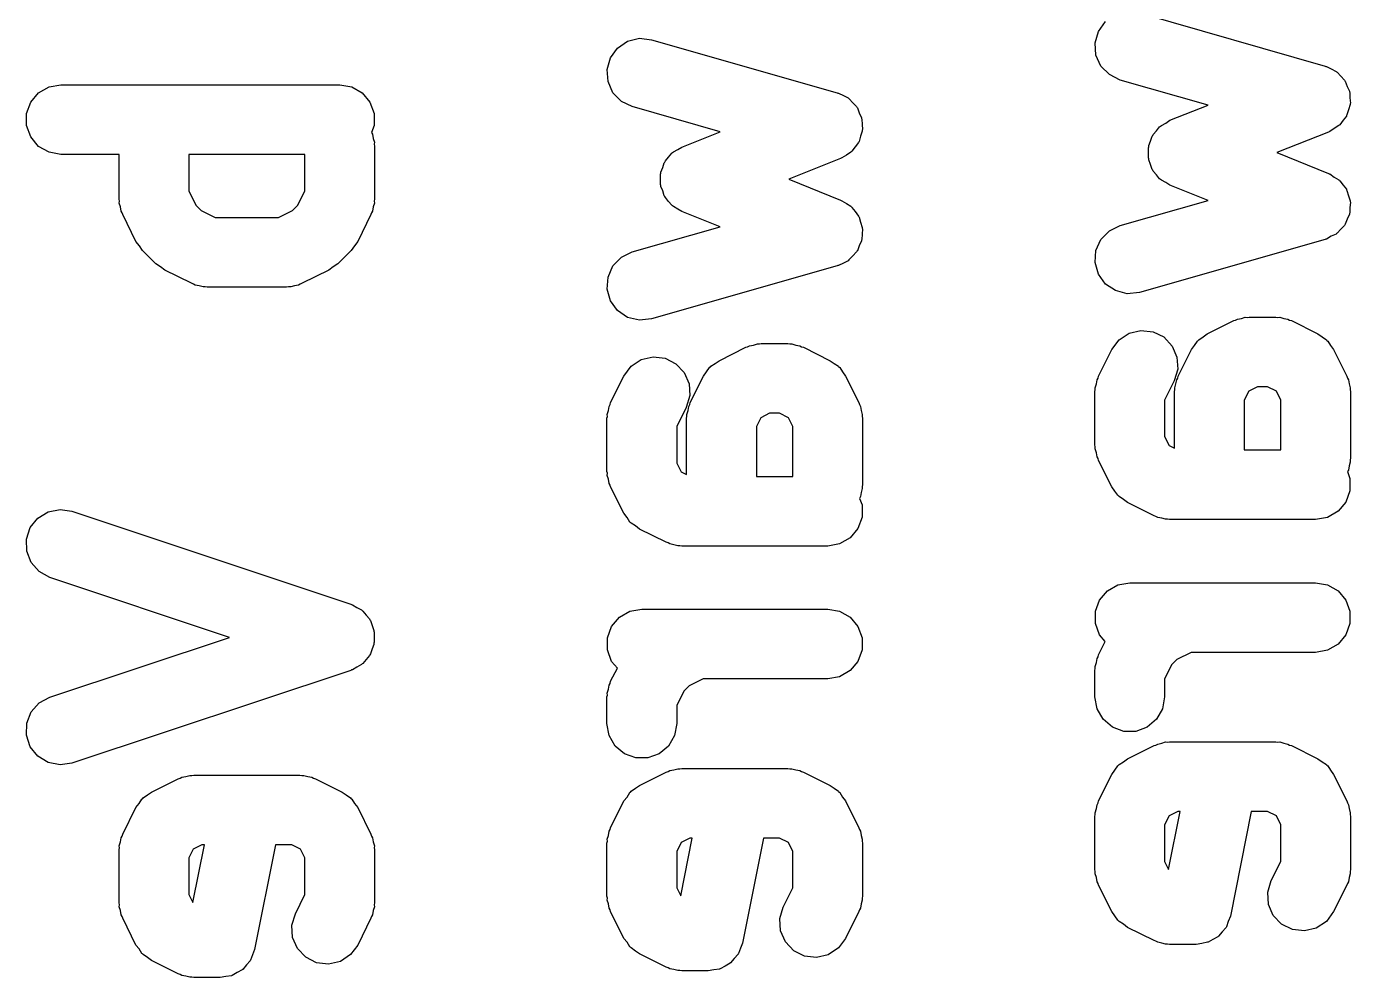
# Model space of a CAD drawing. Extents: x 91.3 to 189.8, y -113.5 to -60.4.
# Drawn here: x 92.833 to 96.632, y -108.631 to -105.902 of the extents above; entities that cross this region are included whole.
import ezdxf

# ---------------------------------------------------------------- set-up
doc = ezdxf.new("R2010")
doc.units = 0
doc.header["$MEASUREMENT"] = 0
doc.layers.add('BLACK', color=7, linetype='CONTINUOUS')

msp = doc.modelspace()

# ---------------------------------------------------------------- linework, layer by layer
at = {"layer": 'Black'}
for p, q in [((96.026, -105.863), (96.5594, -106.016)), ((95.9086, -105.916), (95.929, -105.888)), ((94.529, -105.964), (94.5578, -105.944)), ((94.5578, -105.944), (94.5915, -105.936)), ((94.5915, -105.936), (94.626, -105.94)), ((94.626, -105.94), (95.1594, -106.092)), ((95.8991, -105.949), (95.9086, -105.916)), ((95.9016, -105.984), (95.8991, -105.949)), ((94.5086, -105.992), (94.529, -105.964)), ((95.9157, -106.016), (95.9016, -105.984)), ((94.4991, -106.025), (94.5086, -105.992)), ((94.5016, -106.06), (94.4991, -106.025)), ((95.9399, -106.04), (95.9157, -106.016)), ((96.5594, -106.016), (96.5612, -106.017)), ((96.5612, -106.017), (96.5631, -106.017)), ((96.5631, -106.017), (96.5767, -106.024)), ((96.5767, -106.024), (96.5906, -106.031)), ((94.5157, -106.092), (94.5016, -106.06)), ((95.9711, -106.056), (95.9399, -106.04)), ((96.2232, -106.128), (95.9711, -106.056)), ((96.5906, -106.031), (96.592, -106.032)), ((96.592, -106.032), (96.5937, -106.033)), ((96.5937, -106.033), (96.604, -106.045)), ((96.604, -106.045), (96.6148, -106.056)), ((96.6148, -106.056), (96.6156, -106.058)), ((96.6156, -106.058), (96.6169, -106.059)), ((96.6169, -106.059), (96.6226, -106.074)), ((92.8453, -106.119), (92.8676, -106.092)), ((92.8676, -106.092), (92.8977, -106.075)), ((92.8977, -106.075), (92.9319, -106.069)), ((92.9319, -106.069), (93.7319, -106.069)), ((93.7319, -106.069), (93.7661, -106.075)), ((93.7661, -106.075), (93.7962, -106.092)), ((93.7962, -106.092), (93.8185, -106.119)), ((94.5399, -106.117), (94.5157, -106.092)), ((95.1594, -106.092), (95.1612, -106.093)), ((95.1612, -106.093), (95.1631, -106.093)), ((95.1631, -106.093), (95.1767, -106.1)), ((95.1767, -106.1), (95.1906, -106.107)), ((96.6226, -106.074), (96.6289, -106.088)), ((96.6289, -106.088), (96.6291, -106.09)), ((96.6291, -106.09), (96.6298, -106.091)), ((96.6298, -106.091), (96.6303, -106.107)), ((92.8334, -106.152), (92.8453, -106.119)), ((93.8185, -106.119), (93.8304, -106.152)), ((94.5711, -106.132), (94.5399, -106.117)), ((94.8232, -106.204), (94.5711, -106.132)), ((95.1906, -106.107), (95.192, -106.109)), ((95.192, -106.109), (95.1937, -106.11)), ((95.1937, -106.11), (95.204, -106.121)), ((95.204, -106.121), (95.2148, -106.132)), ((95.2148, -106.132), (95.2156, -106.134)), ((95.2156, -106.134), (95.2169, -106.135)), ((95.2169, -106.135), (95.2226, -106.15)), ((96.1138, -106.171), (96.2232, -106.128)), ((96.6261, -106.141), (96.6218, -106.156)), ((96.6309, -106.126), (96.6261, -106.141)), ((96.6303, -106.107), (96.6314, -106.122)), ((96.6314, -106.122), (96.6308, -106.124)), ((96.6308, -106.124), (96.6309, -106.126)), ((92.8334, -106.186), (92.8334, -106.152)), ((93.8304, -106.152), (93.8304, -106.186)), ((95.2226, -106.15), (95.2289, -106.164)), ((95.2289, -106.164), (95.2291, -106.166)), ((95.2291, -106.166), (95.2298, -106.168)), ((95.2298, -106.168), (95.2303, -106.183)), ((96.0891, -106.186), (96.1017, -106.179)), ((96.1017, -106.179), (96.1138, -106.171)), ((96.6105, -106.171), (96.6014, -106.184)), ((96.62, -106.159), (96.6105, -106.171)), ((96.6207, -106.157), (96.62, -106.159)), ((96.6218, -106.156), (96.6207, -106.157)), ((92.8453, -106.219), (92.8334, -106.186)), ((93.8304, -106.186), (93.8231, -106.206)), ((93.8231, -106.206), (93.8259, -106.211)), ((93.8259, -106.211), (93.8279, -106.223)), ((94.7138, -106.248), (94.8232, -106.204)), ((95.2261, -106.217), (95.2218, -106.232)), ((95.2309, -106.202), (95.2261, -106.217)), ((95.2303, -106.183), (95.2314, -106.198)), ((95.2314, -106.198), (95.2308, -106.2)), ((95.2308, -106.2), (95.2309, -106.202)), ((96.0584, -106.231), (96.0628, -106.217)), ((96.0628, -106.217), (96.0648, -106.215)), ((96.0648, -106.215), (96.066, -106.212)), ((96.066, -106.212), (96.0755, -106.201)), ((96.0755, -106.201), (96.0843, -106.19)), ((96.0843, -106.19), (96.087, -106.188)), ((96.087, -106.188), (96.0891, -106.186)), ((96.569, -106.205), (96.4202, -106.264)), ((96.5707, -106.204), (96.569, -106.205)), ((96.5727, -106.203), (96.5707, -106.204)), ((96.5854, -106.195), (96.5727, -106.203)), ((96.5986, -106.186), (96.5854, -106.195)), ((96.5998, -106.185), (96.5986, -106.186)), ((96.6014, -106.184), (96.5998, -106.185)), ((92.8676, -106.246), (92.8453, -106.219)), ((92.8977, -106.263), (92.8676, -106.246)), ((93.8279, -106.223), (93.8312, -106.234)), ((93.8312, -106.234), (93.8309, -106.24)), ((93.8309, -106.24), (93.8319, -106.245)), ((93.8319, -106.245), (93.8319, -106.398)), ((94.6891, -106.262), (94.7017, -106.255)), ((94.7017, -106.255), (94.7138, -106.248)), ((95.2105, -106.247), (95.2014, -106.26)), ((95.22, -106.235), (95.2105, -106.247)), ((95.2207, -106.233), (95.22, -106.235)), ((95.2218, -106.232), (95.2207, -106.233)), ((96.052, -106.25), (96.053, -106.247)), ((96.0524, -106.264), (96.052, -106.25)), ((96.053, -106.247), (96.0531, -106.244)), ((96.0531, -106.244), (96.0584, -106.231)), ((92.9319, -106.269), (92.8977, -106.263)), ((93.0986, -106.269), (92.9319, -106.269)), ((93.0986, -106.398), (93.0986, -106.269)), ((93.2986, -106.269), (93.2986, -106.374)), ((93.6319, -106.269), (93.2986, -106.269)), ((93.6319, -106.374), (93.6319, -106.269)), ((94.6584, -106.307), (94.6628, -106.293)), ((94.6628, -106.293), (94.6648, -106.291)), ((94.6648, -106.291), (94.666, -106.288)), ((94.666, -106.288), (94.6755, -106.277)), ((94.6755, -106.277), (94.6843, -106.266)), ((94.6843, -106.266), (94.687, -106.264)), ((94.687, -106.264), (94.6891, -106.262)), ((95.169, -106.281), (95.0202, -106.34)), ((95.1707, -106.28), (95.169, -106.281)), ((95.1727, -106.279), (95.1707, -106.28)), ((95.1854, -106.271), (95.1727, -106.279)), ((95.1986, -106.263), (95.1854, -106.271)), ((95.1998, -106.261), (95.1986, -106.263)), ((95.2014, -106.26), (95.1998, -106.261)), ((96.052, -106.279), (96.0524, -106.264)), ((96.053, -106.282), (96.052, -106.279)), ((96.0531, -106.285), (96.053, -106.282)), ((96.0584, -106.298), (96.0531, -106.285)), ((96.4202, -106.264), (96.569, -106.324)), ((94.652, -106.326), (94.653, -106.323)), ((94.6524, -106.34), (94.652, -106.326)), ((94.653, -106.323), (94.6531, -106.32)), ((94.6531, -106.32), (94.6584, -106.307)), ((96.0628, -106.312), (96.0584, -106.298)), ((96.0648, -106.314), (96.0628, -106.312)), ((96.066, -106.317), (96.0648, -106.314)), ((96.0755, -106.328), (96.066, -106.317)), ((96.0843, -106.339), (96.0755, -106.328)), ((96.569, -106.324), (96.5707, -106.325)), ((96.5707, -106.325), (96.5727, -106.325)), ((96.5727, -106.325), (96.5854, -106.334)), ((94.652, -106.355), (94.6524, -106.34)), ((94.653, -106.358), (94.652, -106.355)), ((94.6531, -106.361), (94.653, -106.358)), ((94.6584, -106.374), (94.6531, -106.361)), ((95.0202, -106.34), (95.169, -106.4)), ((96.087, -106.341), (96.0843, -106.339)), ((96.0891, -106.343), (96.087, -106.341)), ((96.1017, -106.35), (96.0891, -106.343)), ((96.1138, -106.357), (96.1017, -106.35)), ((96.2232, -106.401), (96.1138, -106.357)), ((96.5854, -106.334), (96.5986, -106.342)), ((96.5986, -106.342), (96.5998, -106.344)), ((96.5998, -106.344), (96.6014, -106.345)), ((96.6014, -106.345), (96.6105, -106.357)), ((96.6105, -106.357), (96.62, -106.369)), ((96.62, -106.369), (96.6207, -106.371)), ((93.0996, -106.403), (93.0986, -106.398)), ((93.0992, -106.409), (93.0996, -106.403)), ((93.2986, -106.374), (93.3189, -106.415)), ((93.6116, -106.415), (93.6319, -106.374)), ((93.8319, -106.398), (93.8309, -106.403)), ((93.8309, -106.403), (93.8312, -106.409)), ((94.6628, -106.388), (94.6584, -106.374)), ((94.6648, -106.39), (94.6628, -106.388)), ((94.666, -106.393), (94.6648, -106.39)), ((94.6755, -106.404), (94.666, -106.393)), ((94.6843, -106.415), (94.6755, -106.404)), ((95.169, -106.4), (95.1707, -106.401)), ((95.1707, -106.401), (95.1727, -106.402)), ((95.1727, -106.402), (95.1854, -106.41)), ((95.9711, -106.473), (96.2232, -106.401)), ((96.6207, -106.371), (96.6218, -106.373)), ((96.6218, -106.373), (96.6261, -106.388)), ((96.6261, -106.388), (96.6309, -106.402)), ((96.6314, -106.406), (96.6303, -106.422)), ((96.6309, -106.402), (96.6308, -106.404)), ((96.6308, -106.404), (96.6314, -106.406)), ((93.1026, -106.42), (93.0992, -106.409)), ((93.1046, -106.432), (93.1026, -106.42)), ((93.1075, -106.437), (93.1046, -106.432)), ((93.1091, -106.442), (93.1075, -106.437)), ((93.1472, -106.519), (93.1091, -106.442)), ((93.3189, -106.415), (93.334, -106.43)), ((93.334, -106.43), (93.3746, -106.45)), ((93.5559, -106.45), (93.5965, -106.43)), ((93.5965, -106.43), (93.6116, -106.415)), ((93.8213, -106.442), (93.7833, -106.519)), ((93.823, -106.437), (93.8213, -106.442)), ((93.8259, -106.432), (93.823, -106.437)), ((93.8279, -106.42), (93.8259, -106.432)), ((93.8312, -106.409), (93.8279, -106.42)), ((94.687, -106.417), (94.6843, -106.415)), ((94.6891, -106.419), (94.687, -106.417)), ((94.7017, -106.426), (94.6891, -106.419)), ((94.7138, -106.433), (94.7017, -106.426)), ((94.8232, -106.477), (94.7138, -106.433)), ((95.1854, -106.41), (95.1986, -106.418)), ((95.1986, -106.418), (95.1998, -106.42)), ((95.1998, -106.42), (95.2014, -106.421)), ((95.2014, -106.421), (95.2105, -106.433)), ((95.2105, -106.433), (95.22, -106.446)), ((96.6289, -106.441), (96.6226, -106.455)), ((96.6291, -106.439), (96.6289, -106.441)), ((96.6298, -106.437), (96.6291, -106.439)), ((96.6303, -106.422), (96.6298, -106.437)), ((93.3746, -106.45), (93.5559, -106.45)), ((94.5711, -106.549), (94.8232, -106.477)), ((95.22, -106.446), (95.2207, -106.447)), ((95.2207, -106.447), (95.2218, -106.449)), ((95.2218, -106.449), (95.2261, -106.464)), ((95.2261, -106.464), (95.2309, -106.479)), ((95.2314, -106.483), (95.2303, -106.498)), ((95.2309, -106.479), (95.2308, -106.481)), ((95.2308, -106.481), (95.2314, -106.483)), ((95.9399, -106.488), (95.9711, -106.473)), ((96.6148, -106.473), (96.604, -106.484)), ((96.6156, -106.471), (96.6148, -106.473)), ((96.6169, -106.469), (96.6156, -106.471)), ((96.6226, -106.455), (96.6169, -106.469)), ((93.1568, -106.531), (93.1472, -106.519)), ((93.7833, -106.519), (93.7737, -106.531)), ((95.2289, -106.517), (95.2226, -106.531)), ((95.2291, -106.515), (95.2289, -106.517)), ((95.2298, -106.513), (95.2291, -106.515)), ((95.2303, -106.498), (95.2298, -106.513)), ((95.9016, -106.545), (95.9157, -106.513)), ((95.9157, -106.513), (95.9399, -106.488)), ((96.5594, -106.513), (96.026, -106.665)), ((96.5612, -106.512), (96.5594, -106.513)), ((96.5631, -106.512), (96.5612, -106.512)), ((96.5767, -106.504), (96.5631, -106.512)), ((96.5906, -106.498), (96.5767, -106.504)), ((96.592, -106.496), (96.5906, -106.498)), ((96.5937, -106.495), (96.592, -106.496)), ((96.604, -106.484), (96.5937, -106.495)), ((93.166, -106.545), (93.1568, -106.531)), ((93.2041, -106.583), (93.166, -106.545)), ((93.7645, -106.545), (93.7264, -106.583)), ((93.7737, -106.531), (93.7645, -106.545)), ((94.5399, -106.564), (94.5711, -106.549)), ((95.2148, -106.549), (95.204, -106.56)), ((95.2156, -106.547), (95.2148, -106.549)), ((95.2169, -106.546), (95.2156, -106.547)), ((95.2226, -106.531), (95.2169, -106.546)), ((95.8991, -106.579), (95.9016, -106.545)), ((93.2172, -106.592), (93.2041, -106.583)), ((93.23, -106.601), (93.2172, -106.592)), ((93.7133, -106.592), (93.7004, -106.601)), ((93.7264, -106.583), (93.7133, -106.592)), ((94.5016, -106.621), (94.5157, -106.589)), ((94.5157, -106.589), (94.5399, -106.564)), ((95.1594, -106.589), (94.626, -106.741)), ((95.1612, -106.588), (95.1594, -106.589)), ((95.1631, -106.588), (95.1612, -106.588)), ((95.1767, -106.581), (95.1631, -106.588)), ((95.1906, -106.574), (95.1767, -106.581)), ((95.192, -106.572), (95.1906, -106.574)), ((95.1937, -106.571), (95.192, -106.572)), ((95.204, -106.56), (95.1937, -106.571)), ((95.9086, -106.613), (95.8991, -106.579)), ((93.3062, -106.639), (93.23, -106.601)), ((93.7004, -106.601), (93.6242, -106.639)), ((94.4991, -106.656), (94.5016, -106.621)), ((95.929, -106.641), (95.9086, -106.613)), ((93.3118, -106.641), (93.3062, -106.639)), ((93.3167, -106.644), (93.3118, -106.641)), ((93.3283, -106.646), (93.3167, -106.644)), ((93.3395, -106.649), (93.3283, -106.646)), ((93.3453, -106.649), (93.3395, -106.649)), ((93.351, -106.65), (93.3453, -106.649)), ((93.5795, -106.65), (93.351, -106.65)), ((93.5852, -106.649), (93.5795, -106.65)), ((93.591, -106.649), (93.5852, -106.649)), ((93.6022, -106.646), (93.591, -106.649)), ((93.6137, -106.644), (93.6022, -106.646)), ((93.6187, -106.641), (93.6137, -106.644)), ((93.6242, -106.639), (93.6187, -106.641)), ((94.5086, -106.689), (94.4991, -106.656)), ((95.9578, -106.66), (95.929, -106.641)), ((95.9915, -106.669), (95.9578, -106.66)), ((96.026, -106.665), (95.9915, -106.669)), ((94.529, -106.717), (94.5086, -106.689)), ((94.5578, -106.737), (94.529, -106.717)), ((94.5915, -106.745), (94.5578, -106.737)), ((94.626, -106.741), (94.5915, -106.745)), ((96.2205, -106.784), (96.2967, -106.746)), ((96.2967, -106.746), (96.3022, -106.745)), ((96.3022, -106.745), (96.3072, -106.742)), ((96.3072, -106.742), (96.3188, -106.74)), ((96.3188, -106.74), (96.33, -106.736)), ((96.33, -106.736), (96.3357, -106.737)), ((96.3357, -106.737), (96.3414, -106.736)), ((96.3414, -106.736), (96.4176, -106.736)), ((96.4176, -106.736), (96.4233, -106.737)), ((96.4233, -106.737), (96.4291, -106.736)), ((96.4291, -106.736), (96.4403, -106.74)), ((96.4403, -106.74), (96.4518, -106.742)), ((96.4518, -106.742), (96.4568, -106.745)), ((96.4568, -106.745), (96.4623, -106.746)), ((96.4623, -106.746), (96.5385, -106.784)), ((95.9679, -106.801), (95.9969, -106.782)), ((95.9969, -106.782), (96.0307, -106.774)), ((96.0307, -106.774), (96.0652, -106.778)), ((96.0652, -106.778), (96.0962, -106.793)), ((96.2087, -106.793), (96.2205, -106.784)), ((96.5385, -106.784), (96.5503, -106.793)), ((94.8205, -106.861), (94.8967, -106.822)), ((94.8967, -106.822), (94.9022, -106.821)), ((94.9022, -106.821), (94.9072, -106.818)), ((94.9072, -106.818), (94.9188, -106.816)), ((94.9188, -106.816), (94.93, -106.813)), ((94.93, -106.813), (94.9357, -106.813)), ((94.9357, -106.813), (94.9414, -106.812)), ((94.9414, -106.812), (95.0176, -106.812)), ((95.0176, -106.812), (95.0233, -106.813)), ((95.0233, -106.813), (95.0291, -106.813)), ((95.0291, -106.813), (95.0403, -106.816)), ((95.0403, -106.816), (95.0518, -106.818)), ((95.0518, -106.818), (95.0568, -106.821)), ((95.0568, -106.821), (95.0623, -106.822)), ((95.0623, -106.822), (95.1385, -106.861)), ((95.9472, -106.829), (95.9679, -106.801)), ((96.0962, -106.793), (96.1201, -106.819)), ((96.1201, -106.819), (96.1339, -106.851)), ((96.1758, -106.829), (96.1845, -106.817)), ((96.1845, -106.817), (96.1926, -106.805)), ((96.1926, -106.805), (96.1948, -106.803)), ((96.1948, -106.803), (96.1965, -106.801)), ((96.1965, -106.801), (96.2087, -106.793)), ((96.5503, -106.793), (96.5626, -106.801)), ((96.5626, -106.801), (96.5642, -106.803)), ((96.5642, -106.803), (96.5664, -106.805)), ((96.5664, -106.805), (96.5745, -106.817)), ((96.5745, -106.817), (96.5833, -106.829)), ((94.5679, -106.877), (94.5969, -106.858)), ((94.5969, -106.858), (94.6307, -106.85)), ((94.6307, -106.85), (94.6652, -106.854)), ((94.6652, -106.854), (94.6962, -106.87)), ((94.8087, -106.869), (94.8205, -106.861)), ((95.1385, -106.861), (95.1503, -106.869)), ((95.9091, -106.905), (95.9472, -106.829)), ((96.1339, -106.851), (96.136, -106.885)), ((96.1377, -106.905), (96.1758, -106.829)), ((96.5833, -106.829), (96.6213, -106.905)), ((94.5472, -106.905), (94.5679, -106.877)), ((94.6962, -106.87), (94.7201, -106.895)), ((94.7201, -106.895), (94.7339, -106.927)), ((94.7758, -106.905), (94.7845, -106.893)), ((94.7845, -106.893), (94.7926, -106.881)), ((94.7926, -106.881), (94.7948, -106.88)), ((94.7948, -106.88), (94.7965, -106.877)), ((94.7965, -106.877), (94.8087, -106.869)), ((95.1503, -106.869), (95.1626, -106.877)), ((95.1626, -106.877), (95.1642, -106.88)), ((95.1642, -106.88), (95.1664, -106.881)), ((95.1664, -106.881), (95.1745, -106.893)), ((95.1745, -106.893), (95.1833, -106.905)), ((96.136, -106.885), (96.1261, -106.919)), ((94.5091, -106.981), (94.5472, -106.905)), ((94.7339, -106.927), (94.736, -106.961)), ((94.7377, -106.981), (94.7758, -106.905)), ((95.1833, -106.905), (95.2213, -106.981)), ((95.8992, -106.939), (95.9026, -106.927)), ((95.8996, -106.944), (95.8992, -106.939)), ((95.9026, -106.927), (95.9046, -106.916)), ((95.9046, -106.916), (95.9075, -106.911)), ((95.9075, -106.911), (95.9091, -106.905)), ((96.1261, -106.919), (96.0986, -106.974)), ((96.1278, -106.939), (96.1311, -106.927)), ((96.1281, -106.944), (96.1278, -106.939)), ((96.1311, -106.927), (96.1332, -106.916)), ((96.1332, -106.916), (96.1361, -106.911)), ((96.1361, -106.911), (96.1377, -106.905)), ((96.365, -106.936), (96.3398, -106.948)), ((96.394, -106.936), (96.365, -106.936)), ((96.4193, -106.948), (96.394, -106.936)), ((96.6213, -106.905), (96.623, -106.911)), ((96.623, -106.911), (96.6259, -106.916)), ((96.6259, -106.916), (96.6279, -106.927)), ((96.6279, -106.927), (96.6312, -106.939)), ((96.6312, -106.939), (96.6309, -106.944)), ((94.736, -106.961), (94.7261, -106.995)), ((95.8986, -106.95), (95.8996, -106.944)), ((95.8986, -107.102), (95.8986, -106.95)), ((96.0986, -106.974), (96.0986, -107.079)), ((96.1271, -106.95), (96.1281, -106.944)), ((96.1271, -107.112), (96.1271, -106.95)), ((96.3398, -106.948), (96.3271, -106.974)), ((96.3271, -106.974), (96.3271, -107.117)), ((96.4319, -106.974), (96.4193, -106.948)), ((96.4319, -107.117), (96.4319, -106.974)), ((96.6309, -106.944), (96.6319, -106.95)), ((96.6319, -106.95), (96.6319, -107.14)), ((94.4992, -107.015), (94.5026, -107.004)), ((94.4996, -107.021), (94.4992, -107.015)), ((94.5026, -107.004), (94.5046, -106.992)), ((94.5046, -106.992), (94.5075, -106.987)), ((94.5075, -106.987), (94.5091, -106.981)), ((94.7261, -106.995), (94.6986, -107.05)), ((94.7278, -107.015), (94.7311, -107.004)), ((94.7281, -107.021), (94.7278, -107.015)), ((94.7311, -107.004), (94.7332, -106.992)), ((94.7332, -106.992), (94.7361, -106.987)), ((94.7361, -106.987), (94.7377, -106.981)), ((94.965, -107.012), (94.9398, -107.025)), ((94.994, -107.012), (94.965, -107.012)), ((95.0193, -107.025), (94.994, -107.012)), ((95.2213, -106.981), (95.223, -106.987)), ((95.223, -106.987), (95.2259, -106.992)), ((95.2259, -106.992), (95.2279, -107.004)), ((95.2279, -107.004), (95.2312, -107.015)), ((95.2312, -107.015), (95.2309, -107.021)), ((94.4986, -107.026), (94.4996, -107.021)), ((94.4986, -107.179), (94.4986, -107.026)), ((94.6986, -107.05), (94.6986, -107.155)), ((94.7271, -107.026), (94.7281, -107.021)), ((94.7271, -107.188), (94.7271, -107.026)), ((94.9398, -107.025), (94.9271, -107.05)), ((94.9271, -107.05), (94.9271, -107.193)), ((95.0319, -107.05), (95.0193, -107.025)), ((95.0319, -107.193), (95.0319, -107.05)), ((95.2309, -107.021), (95.2319, -107.026)), ((95.2319, -107.026), (95.2319, -107.217)), ((96.0986, -107.079), (96.1112, -107.104)), ((95.8996, -107.108), (95.8986, -107.102)), ((95.8992, -107.114), (95.8996, -107.108)), ((95.9026, -107.125), (95.8992, -107.114)), ((95.9046, -107.137), (95.9026, -107.125)), ((96.1112, -107.104), (96.1271, -107.112)), ((96.3271, -107.117), (96.4319, -107.117)), ((94.6986, -107.155), (94.7112, -107.18)), ((95.9075, -107.142), (95.9046, -107.137)), ((95.9091, -107.147), (95.9075, -107.142)), ((95.9472, -107.223), (95.9091, -107.147)), ((96.6279, -107.163), (96.6259, -107.175)), ((96.6312, -107.152), (96.6279, -107.163)), ((96.6319, -107.14), (96.6309, -107.146)), ((96.6309, -107.146), (96.6312, -107.152)), ((94.4996, -107.184), (94.4986, -107.179)), ((94.4992, -107.19), (94.4996, -107.184)), ((94.5026, -107.201), (94.4992, -107.19)), ((94.5046, -107.213), (94.5026, -107.201)), ((94.7112, -107.18), (94.7271, -107.188)), ((94.9271, -107.193), (95.0319, -107.193)), ((96.6259, -107.175), (96.6231, -107.179)), ((96.6231, -107.179), (96.6304, -107.199)), ((96.6304, -107.199), (96.6304, -107.234)), ((94.5075, -107.218), (94.5046, -107.213)), ((94.5091, -107.223), (94.5075, -107.218)), ((94.5472, -107.299), (94.5091, -107.223)), ((95.2279, -107.239), (95.2259, -107.251)), ((95.2312, -107.228), (95.2279, -107.239)), ((95.2319, -107.217), (95.2309, -107.222)), ((95.2309, -107.222), (95.2312, -107.228)), ((95.956, -107.235), (95.9472, -107.223)), ((95.9641, -107.247), (95.956, -107.235)), ((96.6304, -107.234), (96.6185, -107.267)), ((95.2259, -107.251), (95.2231, -107.256)), ((95.2231, -107.256), (95.2304, -107.275)), ((95.2304, -107.275), (95.2304, -107.31)), ((95.9663, -107.249), (95.9641, -107.247)), ((95.9679, -107.251), (95.9663, -107.249)), ((95.9802, -107.259), (95.9679, -107.251)), ((95.9919, -107.268), (95.9802, -107.259)), ((96.0681, -107.306), (95.9919, -107.268)), ((96.6185, -107.267), (96.5962, -107.293)), ((92.844, -107.34), (92.8656, -107.313)), ((92.8656, -107.313), (92.8951, -107.295)), ((92.8951, -107.295), (92.9292, -107.288)), ((92.9292, -107.288), (92.9635, -107.293)), ((92.9635, -107.293), (93.7635, -107.56)), ((94.556, -107.311), (94.5472, -107.299)), ((94.5641, -107.324), (94.556, -107.311)), ((95.2304, -107.31), (95.2185, -107.343)), ((96.0737, -107.308), (96.0681, -107.306)), ((96.0787, -107.311), (96.0737, -107.308)), ((96.0902, -107.313), (96.0787, -107.311)), ((96.1014, -107.316), (96.0902, -107.313)), ((96.1072, -107.316), (96.1014, -107.316)), ((96.1129, -107.317), (96.1072, -107.316)), ((96.5319, -107.317), (96.1129, -107.317)), ((96.5661, -107.311), (96.5319, -107.317)), ((96.5962, -107.293), (96.5661, -107.311)), ((92.833, -107.373), (92.844, -107.34)), ((94.5663, -107.325), (94.5641, -107.324)), ((94.5679, -107.327), (94.5663, -107.325)), ((94.5802, -107.335), (94.5679, -107.327)), ((94.5919, -107.344), (94.5802, -107.335)), ((94.6681, -107.382), (94.5919, -107.344)), ((95.2185, -107.343), (95.1962, -107.369)), ((92.8339, -107.408), (92.833, -107.373)), ((94.6737, -107.384), (94.6681, -107.382)), ((94.6787, -107.387), (94.6737, -107.384)), ((94.6902, -107.389), (94.6787, -107.387)), ((94.7014, -107.392), (94.6902, -107.389)), ((94.7072, -107.392), (94.7014, -107.392)), ((94.7129, -107.393), (94.7072, -107.392)), ((95.1319, -107.393), (94.7129, -107.393)), ((95.1661, -107.387), (95.1319, -107.393)), ((95.1962, -107.369), (95.1661, -107.387)), ((92.8467, -107.44), (92.8339, -107.408)), ((92.8697, -107.466), (92.8467, -107.44)), ((92.9003, -107.483), (92.8697, -107.466)), ((93.4157, -107.655), (92.9003, -107.483)), ((95.9343, -107.521), (95.9644, -107.504)), ((95.9644, -107.504), (95.9986, -107.498)), ((95.9986, -107.498), (96.5319, -107.498)), ((96.5319, -107.498), (96.5661, -107.504)), ((96.5661, -107.504), (96.5962, -107.521)), ((95.912, -107.548), (95.9343, -107.521)), ((96.5962, -107.521), (96.6185, -107.548)), ((93.7635, -107.56), (93.766, -107.561)), ((93.766, -107.561), (93.7687, -107.562)), ((93.7687, -107.562), (93.7812, -107.569)), ((93.7812, -107.569), (93.7941, -107.576)), ((93.7941, -107.576), (93.7959, -107.578)), ((93.7959, -107.578), (93.7983, -107.58)), ((93.7983, -107.58), (93.8074, -107.591)), ((94.5343, -107.597), (94.5644, -107.58)), ((94.5644, -107.58), (94.5986, -107.574)), ((94.5986, -107.574), (95.1319, -107.574)), ((95.1319, -107.574), (95.1661, -107.58)), ((95.1661, -107.58), (95.1962, -107.597)), ((95.9001, -107.58), (95.912, -107.548)), ((95.9001, -107.615), (95.9001, -107.58)), ((96.6185, -107.548), (96.6304, -107.58)), ((96.6304, -107.58), (96.6304, -107.615)), ((93.8074, -107.591), (93.8171, -107.602)), ((93.8171, -107.602), (93.8181, -107.605)), ((93.8181, -107.605), (93.8198, -107.607)), ((93.8198, -107.607), (93.8245, -107.621)), ((93.8245, -107.621), (93.8299, -107.635)), ((94.512, -107.624), (94.5343, -107.597)), ((95.1962, -107.597), (95.2185, -107.624)), ((95.912, -107.648), (95.9001, -107.615)), ((96.6304, -107.615), (96.6185, -107.648)), ((92.9003, -107.827), (93.4157, -107.655)), ((93.8299, -107.635), (93.8299, -107.637)), ((93.8299, -107.637), (93.8308, -107.64)), ((93.8308, -107.64), (93.8304, -107.655)), ((93.8304, -107.655), (93.8308, -107.669)), ((94.5001, -107.656), (94.512, -107.624)), ((94.5001, -107.691), (94.5001, -107.656)), ((95.2185, -107.624), (95.2304, -107.656)), ((95.2304, -107.656), (95.2304, -107.691)), ((95.9283, -107.667), (95.912, -107.648)), ((96.6185, -107.648), (96.5962, -107.674)), ((93.8245, -107.688), (93.8198, -107.702)), ((93.8299, -107.675), (93.8245, -107.688)), ((93.8308, -107.669), (93.8299, -107.672)), ((93.8299, -107.672), (93.8299, -107.675)), ((94.512, -107.724), (94.5001, -107.691)), ((95.2304, -107.691), (95.2185, -107.724)), ((95.9091, -107.705), (95.9283, -107.667)), ((96.1746, -107.698), (96.134, -107.718)), ((96.5319, -107.698), (96.1746, -107.698)), ((96.5661, -107.692), (96.5319, -107.698)), ((96.5962, -107.674), (96.5661, -107.692)), ((93.7941, -107.733), (93.7812, -107.74)), ((93.7959, -107.731), (93.7941, -107.733)), ((93.7983, -107.73), (93.7959, -107.731)), ((93.8074, -107.718), (93.7983, -107.73)), ((93.8171, -107.707), (93.8074, -107.718)), ((93.8181, -107.705), (93.8171, -107.707)), ((93.8198, -107.702), (93.8181, -107.705)), ((94.5283, -107.743), (94.512, -107.724)), ((95.2185, -107.724), (95.1962, -107.75)), ((95.8992, -107.739), (95.9026, -107.727)), ((95.9026, -107.727), (95.9046, -107.716)), ((95.9046, -107.716), (95.9075, -107.711)), ((95.9075, -107.711), (95.9091, -107.705)), ((96.1189, -107.733), (96.0986, -107.774)), ((96.134, -107.718), (96.1189, -107.733)), ((93.7635, -107.75), (92.9635, -108.016)), ((93.766, -107.748), (93.7635, -107.75)), ((93.7687, -107.748), (93.766, -107.748)), ((93.7812, -107.74), (93.7687, -107.748)), ((94.5091, -107.781), (94.5283, -107.743)), ((94.7746, -107.774), (94.734, -107.794)), ((95.1319, -107.774), (94.7746, -107.774)), ((95.1661, -107.768), (95.1319, -107.774)), ((95.1962, -107.75), (95.1661, -107.768)), ((95.8986, -107.75), (95.8996, -107.744)), ((95.8986, -107.826), (95.8986, -107.75)), ((95.8996, -107.744), (95.8992, -107.739)), ((96.0986, -107.774), (96.0986, -107.826)), ((94.4992, -107.815), (94.5026, -107.804)), ((94.5026, -107.804), (94.5046, -107.792)), ((94.5046, -107.792), (94.5075, -107.787)), ((94.5075, -107.787), (94.5091, -107.781)), ((94.7189, -107.809), (94.6986, -107.85)), ((94.734, -107.794), (94.7189, -107.809)), ((92.8467, -107.869), (92.8697, -107.843)), ((92.8697, -107.843), (92.9003, -107.827)), ((94.4986, -107.826), (94.4996, -107.821)), ((94.4986, -107.902), (94.4986, -107.826)), ((94.4996, -107.821), (94.4992, -107.815)), ((94.6986, -107.85), (94.6986, -107.902)), ((95.9046, -107.86), (95.8986, -107.826)), ((96.0986, -107.826), (96.0925, -107.86)), ((92.8339, -107.901), (92.8467, -107.869)), ((95.922, -107.89), (95.9046, -107.86)), ((96.0925, -107.86), (96.0752, -107.89)), ((92.833, -107.936), (92.8339, -107.901)), ((94.5046, -107.937), (94.4986, -107.902)), ((94.6986, -107.902), (94.6925, -107.937)), ((95.9486, -107.913), (95.922, -107.89)), ((95.9812, -107.925), (95.9486, -107.913)), ((96.0159, -107.925), (95.9812, -107.925)), ((96.0486, -107.913), (96.0159, -107.925)), ((96.0752, -107.89), (96.0486, -107.913)), ((92.844, -107.969), (92.833, -107.936)), ((94.522, -107.967), (94.5046, -107.937)), ((94.6925, -107.937), (94.6752, -107.967)), ((96.0681, -107.965), (96.0737, -107.964)), ((96.0737, -107.964), (96.0787, -107.961)), ((96.0787, -107.961), (96.0902, -107.959)), ((96.0902, -107.959), (96.1014, -107.955)), ((96.1014, -107.955), (96.1072, -107.956)), ((96.1072, -107.956), (96.1129, -107.955)), ((96.1129, -107.955), (96.4176, -107.955)), ((96.4176, -107.955), (96.4233, -107.956)), ((96.4233, -107.956), (96.4291, -107.955)), ((96.4291, -107.955), (96.4403, -107.959)), ((96.4403, -107.959), (96.4518, -107.961)), ((96.4518, -107.961), (96.4568, -107.964)), ((96.4568, -107.964), (96.4623, -107.965)), ((92.8656, -107.996), (92.844, -107.969)), ((92.8951, -108.014), (92.8656, -107.996)), ((94.5486, -107.989), (94.522, -107.967)), ((94.5812, -108.001), (94.5486, -107.989)), ((94.6159, -108.001), (94.5812, -108.001)), ((94.6486, -107.989), (94.6159, -108.001)), ((94.6752, -107.967), (94.6486, -107.989)), ((95.9919, -108.003), (96.0681, -107.965)), ((96.4623, -107.965), (96.5385, -108.003)), ((92.9292, -108.021), (92.8951, -108.014)), ((92.9635, -108.016), (92.9292, -108.021)), ((94.6681, -108.042), (94.6737, -108.04)), ((94.6737, -108.04), (94.6787, -108.037)), ((94.6787, -108.037), (94.6902, -108.035)), ((94.6902, -108.035), (94.7014, -108.032)), ((94.7014, -108.032), (94.7072, -108.032)), ((94.7072, -108.032), (94.7129, -108.031)), ((94.7129, -108.031), (95.0176, -108.031)), ((95.0176, -108.031), (95.0233, -108.032)), ((95.0233, -108.032), (95.0291, -108.032)), ((95.0291, -108.032), (95.0403, -108.035)), ((95.0403, -108.035), (95.0518, -108.037)), ((95.0518, -108.037), (95.0568, -108.04)), ((95.0568, -108.04), (95.0623, -108.042)), ((95.9472, -108.048), (95.956, -108.036)), ((95.956, -108.036), (95.9641, -108.024)), ((95.9641, -108.024), (95.9663, -108.022)), ((95.9663, -108.022), (95.9679, -108.02)), ((95.9679, -108.02), (95.9802, -108.012)), ((95.9802, -108.012), (95.9919, -108.003)), ((96.5385, -108.003), (96.5503, -108.012)), ((96.5503, -108.012), (96.5626, -108.02)), ((96.5626, -108.02), (96.5642, -108.022)), ((96.5642, -108.022), (96.5664, -108.024)), ((96.5664, -108.024), (96.5745, -108.036)), ((96.5745, -108.036), (96.5833, -108.048)), ((93.1919, -108.099), (93.2681, -108.061)), ((93.2681, -108.061), (93.2737, -108.059)), ((93.2737, -108.059), (93.2787, -108.056)), ((93.2787, -108.056), (93.2902, -108.054)), ((93.2902, -108.054), (93.3014, -108.051)), ((93.3014, -108.051), (93.3072, -108.051)), ((93.3072, -108.051), (93.3129, -108.05)), ((93.3129, -108.05), (93.6176, -108.05)), ((93.6176, -108.05), (93.6233, -108.051)), ((93.6233, -108.051), (93.6291, -108.051)), ((93.6291, -108.051), (93.6403, -108.054)), ((93.6403, -108.054), (93.6518, -108.056)), ((93.6518, -108.056), (93.6568, -108.059)), ((93.6568, -108.059), (93.6623, -108.061)), ((93.6623, -108.061), (93.7385, -108.099)), ((94.5919, -108.08), (94.6681, -108.042)), ((95.0623, -108.042), (95.1385, -108.08)), ((95.9091, -108.124), (95.9472, -108.048)), ((96.5833, -108.048), (96.6213, -108.124)), ((93.1663, -108.118), (93.1679, -108.115)), ((93.1679, -108.115), (93.1802, -108.107)), ((93.1802, -108.107), (93.1919, -108.099)), ((93.7385, -108.099), (93.7503, -108.107)), ((93.7503, -108.107), (93.7626, -108.115)), ((93.7626, -108.115), (93.7642, -108.118)), ((94.5472, -108.124), (94.556, -108.113)), ((94.556, -108.113), (94.5641, -108.1)), ((94.5641, -108.1), (94.5663, -108.099)), ((94.5663, -108.099), (94.5679, -108.096)), ((94.5679, -108.096), (94.5802, -108.088)), ((94.5802, -108.088), (94.5919, -108.08)), ((95.1385, -108.08), (95.1503, -108.088)), ((95.1503, -108.088), (95.1626, -108.096)), ((95.1626, -108.096), (95.1642, -108.099)), ((95.1642, -108.099), (95.1664, -108.1)), ((95.1664, -108.1), (95.1745, -108.113)), ((95.1745, -108.113), (95.1833, -108.124)), ((93.1091, -108.22), (93.1472, -108.143)), ((93.1472, -108.143), (93.156, -108.132)), ((93.156, -108.132), (93.1641, -108.119)), ((93.1641, -108.119), (93.1663, -108.118)), ((93.7642, -108.118), (93.7664, -108.119)), ((93.7664, -108.119), (93.7745, -108.132)), ((93.7745, -108.132), (93.7833, -108.143)), ((93.7833, -108.143), (93.8213, -108.22)), ((94.5091, -108.201), (94.5472, -108.124)), ((95.1833, -108.124), (95.2213, -108.201)), ((95.8992, -108.158), (95.9026, -108.146)), ((95.9026, -108.146), (95.9046, -108.135)), ((95.9046, -108.135), (95.9075, -108.13)), ((95.9075, -108.13), (95.9091, -108.124)), ((96.6213, -108.124), (96.623, -108.13)), ((96.623, -108.13), (96.6259, -108.135)), ((96.6259, -108.135), (96.6279, -108.146)), ((96.6279, -108.146), (96.6312, -108.158)), ((95.8986, -108.169), (95.8996, -108.163)), ((95.8986, -108.321), (95.8986, -108.169)), ((95.8996, -108.163), (95.8992, -108.158)), ((96.1112, -108.167), (96.0986, -108.193)), ((96.1101, -108.321), (96.1433, -108.155)), ((96.1365, -108.155), (96.1112, -108.167)), ((96.1433, -108.155), (96.1365, -108.155)), ((96.3472, -108.155), (96.2871, -108.455)), ((96.394, -108.155), (96.3472, -108.155)), ((96.4193, -108.167), (96.394, -108.155)), ((96.4319, -108.193), (96.4193, -108.167)), ((96.6312, -108.158), (96.6309, -108.163)), ((96.6309, -108.163), (96.6319, -108.169)), ((96.6319, -108.169), (96.6319, -108.321)), ((93.1026, -108.242), (93.1046, -108.23)), ((93.1046, -108.23), (93.1075, -108.225)), ((93.1075, -108.225), (93.1091, -108.22)), ((93.8213, -108.22), (93.823, -108.225)), ((93.823, -108.225), (93.8259, -108.23)), ((93.8259, -108.23), (93.8279, -108.242)), ((94.4992, -108.234), (94.5026, -108.223)), ((94.5026, -108.223), (94.5046, -108.211)), ((94.5046, -108.211), (94.5075, -108.206)), ((94.5075, -108.206), (94.5091, -108.201)), ((95.2213, -108.201), (95.223, -108.206)), ((95.223, -108.206), (95.2259, -108.211)), ((95.2259, -108.211), (95.2279, -108.223)), ((95.2279, -108.223), (95.2312, -108.234)), ((96.0986, -108.193), (96.0986, -108.298)), ((96.4319, -108.298), (96.4319, -108.193)), ((93.0986, -108.264), (93.0996, -108.259)), ((93.0986, -108.417), (93.0986, -108.264)), ((93.0992, -108.253), (93.1026, -108.242)), ((93.0996, -108.259), (93.0992, -108.253)), ((93.3112, -108.263), (93.2986, -108.288)), ((93.3101, -108.416), (93.3433, -108.25)), ((93.3365, -108.25), (93.3112, -108.263)), ((93.3433, -108.25), (93.3365, -108.25)), ((93.5472, -108.25), (93.4871, -108.551)), ((93.594, -108.25), (93.5472, -108.25)), ((93.6193, -108.263), (93.594, -108.25)), ((93.6319, -108.288), (93.6193, -108.263)), ((93.8279, -108.242), (93.8312, -108.253)), ((93.8312, -108.253), (93.8309, -108.259)), ((93.8309, -108.259), (93.8319, -108.264)), ((93.8319, -108.264), (93.8319, -108.417)), ((94.4986, -108.245), (94.4996, -108.24)), ((94.4986, -108.398), (94.4986, -108.245)), ((94.4996, -108.24), (94.4992, -108.234)), ((94.7112, -108.244), (94.6986, -108.269)), ((94.7101, -108.397), (94.7433, -108.231)), ((94.7365, -108.231), (94.7112, -108.244)), ((94.7433, -108.231), (94.7365, -108.231)), ((94.9472, -108.231), (94.8871, -108.532)), ((94.994, -108.231), (94.9472, -108.231)), ((95.0193, -108.244), (94.994, -108.231)), ((95.0319, -108.269), (95.0193, -108.244)), ((95.2312, -108.234), (95.2309, -108.24)), ((95.2309, -108.24), (95.2319, -108.245)), ((95.2319, -108.245), (95.2319, -108.398)), ((93.2986, -108.288), (93.2986, -108.393)), ((93.6319, -108.393), (93.6319, -108.288)), ((94.6986, -108.269), (94.6986, -108.374)), ((95.0319, -108.374), (95.0319, -108.269)), ((96.0986, -108.298), (96.1101, -108.321)), ((96.4044, -108.353), (96.4319, -108.298)), ((95.8996, -108.327), (95.8986, -108.321)), ((95.8992, -108.333), (95.8996, -108.327)), ((95.9026, -108.344), (95.8992, -108.333)), ((95.9046, -108.356), (95.9026, -108.344)), ((96.6279, -108.344), (96.6259, -108.356)), ((96.6312, -108.333), (96.6279, -108.344)), ((96.6319, -108.321), (96.6309, -108.327)), ((96.6309, -108.327), (96.6312, -108.333)), ((94.6986, -108.374), (94.7101, -108.397)), ((95.0044, -108.429), (95.0319, -108.374)), ((95.9075, -108.361), (95.9046, -108.356)), ((95.9091, -108.366), (95.9075, -108.361)), ((95.9472, -108.442), (95.9091, -108.366)), ((96.3945, -108.386), (96.4044, -108.353)), ((96.6213, -108.366), (96.5833, -108.442)), ((96.623, -108.361), (96.6213, -108.366)), ((96.6259, -108.356), (96.623, -108.361)), ((93.0996, -108.422), (93.0986, -108.417)), ((93.2986, -108.393), (93.3101, -108.416)), ((93.6044, -108.448), (93.6319, -108.393)), ((93.8319, -108.417), (93.8309, -108.422)), ((94.4996, -108.403), (94.4986, -108.398)), ((94.4992, -108.409), (94.4996, -108.403)), ((94.5026, -108.42), (94.4992, -108.409)), ((94.5046, -108.432), (94.5026, -108.42)), ((95.2279, -108.42), (95.2259, -108.432)), ((95.2312, -108.409), (95.2279, -108.42)), ((95.2319, -108.398), (95.2309, -108.403)), ((95.2309, -108.403), (95.2312, -108.409)), ((96.3965, -108.421), (96.3945, -108.386)), ((93.0992, -108.428), (93.0996, -108.422)), ((93.1026, -108.439), (93.0992, -108.428)), ((93.1046, -108.451), (93.1026, -108.439)), ((93.1075, -108.456), (93.1046, -108.451)), ((93.1091, -108.461), (93.1075, -108.456)), ((93.5945, -108.481), (93.6044, -108.448)), ((93.823, -108.456), (93.8213, -108.461)), ((93.8259, -108.451), (93.823, -108.456)), ((93.8279, -108.439), (93.8259, -108.451)), ((93.8312, -108.428), (93.8279, -108.439)), ((93.8309, -108.422), (93.8312, -108.428)), ((94.5075, -108.437), (94.5046, -108.432)), ((94.5091, -108.442), (94.5075, -108.437)), ((94.5472, -108.519), (94.5091, -108.442)), ((94.9945, -108.462), (95.0044, -108.429)), ((95.2213, -108.442), (95.1833, -108.519)), ((95.223, -108.437), (95.2213, -108.442)), ((95.2259, -108.432), (95.223, -108.437)), ((95.956, -108.454), (95.9472, -108.442)), ((95.9641, -108.466), (95.956, -108.454)), ((96.2871, -108.455), (96.2812, -108.47)), ((96.4104, -108.453), (96.3965, -108.421)), ((96.4342, -108.478), (96.4104, -108.453)), ((96.5833, -108.442), (96.5626, -108.47)), ((93.1472, -108.538), (93.1091, -108.461)), ((93.5965, -108.516), (93.5945, -108.481)), ((93.8213, -108.461), (93.7833, -108.538)), ((94.9965, -108.497), (94.9945, -108.462)), ((95.9663, -108.468), (95.9641, -108.466)), ((95.9679, -108.47), (95.9663, -108.468)), ((95.9802, -108.478), (95.9679, -108.47)), ((95.9919, -108.487), (95.9802, -108.478)), ((96.0681, -108.525), (95.9919, -108.487)), ((96.2745, -108.488), (96.2638, -108.5)), ((96.2749, -108.487), (96.2745, -108.488)), ((96.2757, -108.486), (96.2749, -108.487)), ((96.2812, -108.47), (96.2757, -108.486)), ((96.4653, -108.493), (96.4342, -108.478)), ((96.4998, -108.497), (96.4653, -108.493)), ((96.5336, -108.489), (96.4998, -108.497)), ((96.5626, -108.47), (96.5336, -108.489)), ((93.6104, -108.548), (93.5965, -108.516)), ((94.556, -108.53), (94.5472, -108.519)), ((94.5641, -108.543), (94.556, -108.53)), ((94.8871, -108.532), (94.8812, -108.547)), ((95.0104, -108.529), (94.9965, -108.497)), ((95.0342, -108.554), (95.0104, -108.529)), ((95.1833, -108.519), (95.1626, -108.546)), ((96.0737, -108.527), (96.0681, -108.525)), ((96.0787, -108.53), (96.0737, -108.527)), ((96.0902, -108.532), (96.0787, -108.53)), ((96.1014, -108.535), (96.0902, -108.532)), ((96.205, -108.533), (96.189, -108.536)), ((96.2211, -108.53), (96.205, -108.533)), ((96.2221, -108.53), (96.2211, -108.53)), ((96.2232, -108.53), (96.2221, -108.53)), ((96.2373, -108.522), (96.2232, -108.53)), ((96.2516, -108.514), (96.2373, -108.522)), ((96.2523, -108.513), (96.2516, -108.514)), ((96.2533, -108.512), (96.2523, -108.513)), ((96.2638, -108.5), (96.2533, -108.512)), ((93.156, -108.549), (93.1472, -108.538)), ((93.1641, -108.562), (93.156, -108.549)), ((93.1663, -108.563), (93.1641, -108.562)), ((93.1679, -108.565), (93.1663, -108.563)), ((93.1802, -108.574), (93.1679, -108.565)), ((93.4812, -108.566), (93.4757, -108.581)), ((93.4871, -108.551), (93.4812, -108.566)), ((93.6342, -108.573), (93.6104, -108.548)), ((93.7626, -108.565), (93.7336, -108.585)), ((93.7833, -108.538), (93.7626, -108.565)), ((94.5663, -108.544), (94.5641, -108.543)), ((94.5679, -108.546), (94.5663, -108.544)), ((94.5802, -108.555), (94.5679, -108.546)), ((94.5919, -108.563), (94.5802, -108.555)), ((94.6681, -108.601), (94.5919, -108.563)), ((94.8745, -108.564), (94.8638, -108.576)), ((94.8749, -108.563), (94.8745, -108.564)), ((94.8757, -108.562), (94.8749, -108.563)), ((94.8812, -108.547), (94.8757, -108.562)), ((95.0653, -108.57), (95.0342, -108.554)), ((95.0998, -108.574), (95.0653, -108.57)), ((95.1336, -108.566), (95.0998, -108.574)), ((95.1626, -108.546), (95.1336, -108.566)), ((96.1072, -108.535), (96.1014, -108.535)), ((96.1129, -108.536), (96.1072, -108.535)), ((96.189, -108.536), (96.1129, -108.536)), ((93.1919, -108.582), (93.1802, -108.574)), ((93.2681, -108.62), (93.1919, -108.582)), ((93.4516, -108.609), (93.4373, -108.617)), ((93.4523, -108.608), (93.4516, -108.609)), ((93.4533, -108.608), (93.4523, -108.608)), ((93.4638, -108.595), (93.4533, -108.608)), ((93.4745, -108.583), (93.4638, -108.595)), ((93.4749, -108.582), (93.4745, -108.583)), ((93.4757, -108.581), (93.4749, -108.582)), ((93.6653, -108.589), (93.6342, -108.573)), ((93.6998, -108.593), (93.6653, -108.589)), ((93.7336, -108.585), (93.6998, -108.593)), ((94.6737, -108.603), (94.6681, -108.601)), ((94.6787, -108.606), (94.6737, -108.603)), ((94.6902, -108.608), (94.6787, -108.606)), ((94.7014, -108.611), (94.6902, -108.608)), ((94.805, -108.609), (94.789, -108.612)), ((94.8211, -108.607), (94.805, -108.609)), ((94.8221, -108.606), (94.8211, -108.607)), ((94.8233, -108.606), (94.8221, -108.606)), ((94.8373, -108.598), (94.8233, -108.606)), ((94.8516, -108.59), (94.8373, -108.598)), ((94.8523, -108.589), (94.8516, -108.59)), ((94.8533, -108.589), (94.8523, -108.589)), ((94.8638, -108.576), (94.8533, -108.589)), ((93.2737, -108.622), (93.2681, -108.62)), ((93.2787, -108.625), (93.2737, -108.622)), ((93.2902, -108.627), (93.2787, -108.625)), ((93.3014, -108.63), (93.2902, -108.627)), ((93.3072, -108.63), (93.3014, -108.63)), ((93.3129, -108.631), (93.3072, -108.63)), ((93.389, -108.631), (93.3129, -108.631)), ((93.405, -108.628), (93.389, -108.631)), ((93.4211, -108.626), (93.405, -108.628)), ((93.4221, -108.625), (93.4211, -108.626)), ((93.4232, -108.625), (93.4221, -108.625)), ((93.4373, -108.617), (93.4232, -108.625)), ((94.7072, -108.611), (94.7014, -108.611)), ((94.7129, -108.612), (94.7072, -108.611)), ((94.789, -108.612), (94.7129, -108.612))]:
    msp.add_line(p, q, dxfattribs=at)

doc.saveas('drawing.dxf')
